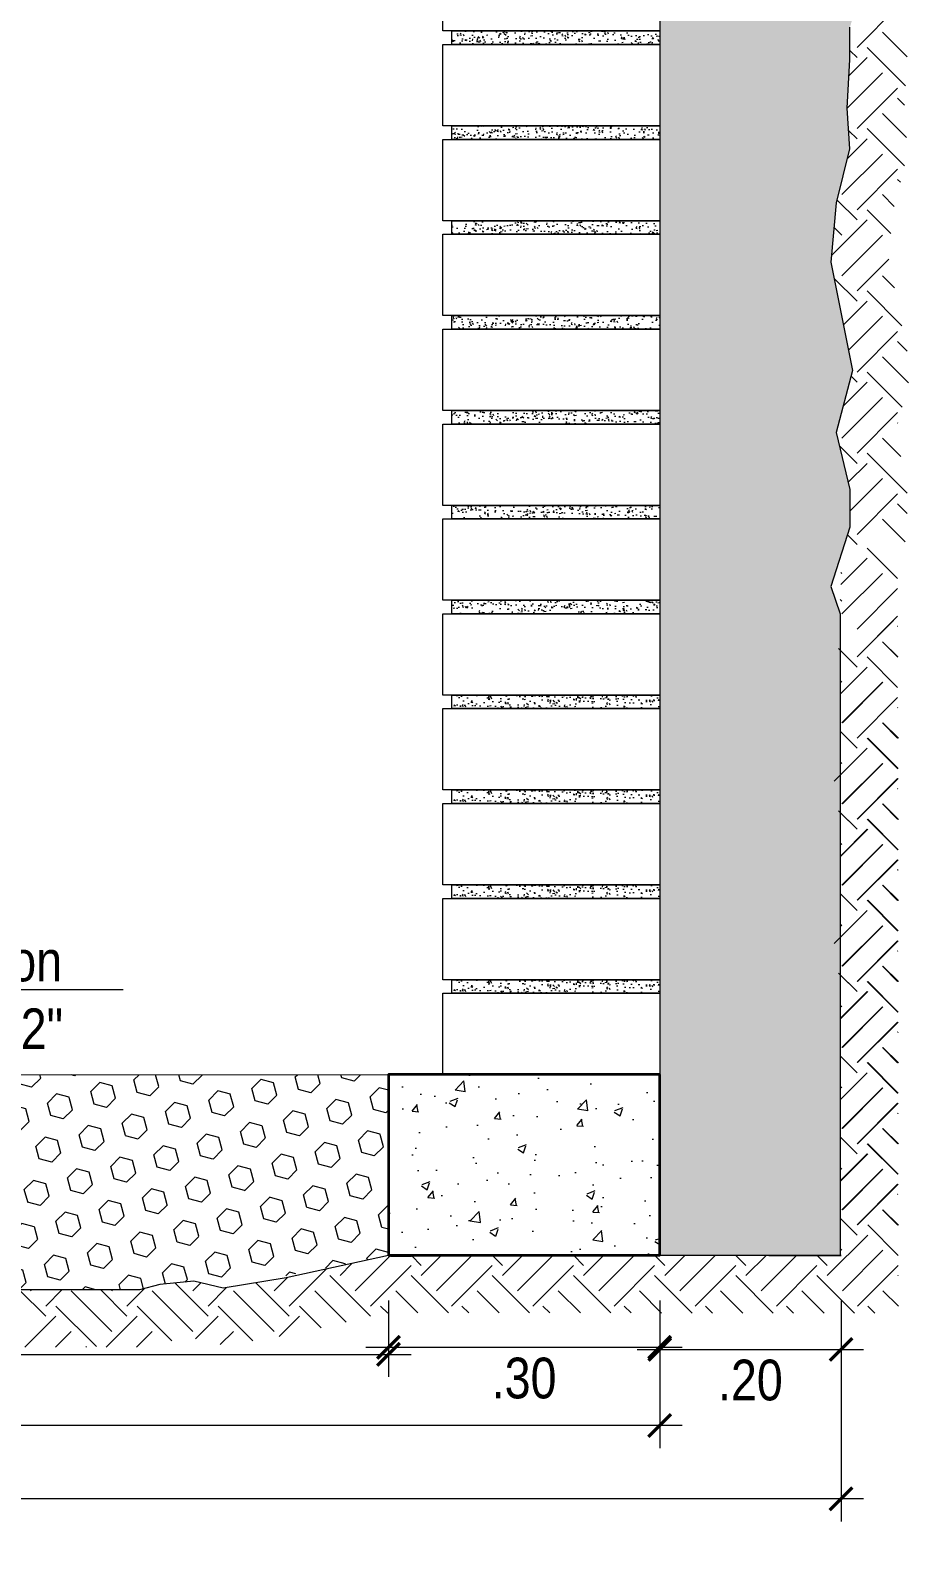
# Model space of a CAD drawing. Header units: metres. Extents: x 0 to 1843, y 1434 to 1492.
# Drawn here: x 1804.119 to 1805.09, y 1478.541 to 1480.23 of the extents above; entities that cross this region are included whole.
import ezdxf
from ezdxf import colors
from ezdxf.entities.mleader import LeaderData, LeaderLine
from ezdxf.math import Vec2, Vec3

# ---------------------------------------------------------------- set-up
doc = ezdxf.new("R2010")
doc.units = ezdxf.units.M
doc.header["$LTSCALE"] = 0.005
for name, color, linetype, lineweight in [('-Achurado', 251, 'Continuous', 5), ('-Acotado', 251, 'Continuous', 5), ('-Corte', 7, 'Continuous', 35), ('-Ladrillo', 34, 'Continuous', 9), ('-Terreno', 26, 'Continuous', 5), ('-Vista', 148, 'Continuous', 9)]:
    doc.layers.add(name, color=color, linetype=linetype, lineweight=lineweight)
doc.styles.add('-Arial Narrow', font='ARIALN.TTF')
doc.dimstyles.new('Esc 1_25', dxfattribs={"dimscale": 0.025, "dimtxt": 1.8, "dimasz": 1, "dimexe": 1, "dimexo": 2, "dimgap": 0.45, "dimtad": 2, "dimtih": 1, "dimtoh": 1, "dimzin": 4, "dimdsep": 46, "dimtxsty": '-Arial Narrow', "dimblk": 'ARCHTICK', "dimcen": 1, "dimdle": 1, "dimclrd": 256, "dimclre": 256, "dimclrt": 7, "dimadec": 0, "dimazin": 0, "dimtfac": 1, "dimtix": 1, "dimtmove": 1, "dimatfit": 2, "dimldrblk": 'ARCHTICK', "dimfxl": 1, "dimtolj": 2, "dimlwd": 5, "dimlwe": 0, "dimarcsym": 0})

# ---------------------------------------------------------------- blocks, each defined once
blk = doc.blocks.new('*U399')
at = {"layer": '-Achurado', "ltscale": 0.009}
h = blk.add_hatch(dxfattribs=at)
h.set_pattern_fill('AR-CONC', color=256, scale=0.0001, angle=-90)
h.set_pattern_definition([(320, (-3034.088478, 151.044606), (-0.001593908554, -0.0182184669), [0.001905, -0.020955]), (265, (-3034.088478, 151.044606), (0.01910568452, 0.00352434214), [0.001524, -0.01676405842]), (10.4514447, (-3034.088611, 151.043088), (0.01751177519, -0.01469412471), [0.00161900088, -0.01780902446]), (316.1842, (-3034.083398, 151.044606), (-0.0042042328, -0.02710790409), [0.0028575, -0.0314325]), (6.6355576, (-3034.083748, 151.042347), (0.02474261246, -0.0237404134), [0.00242850231, -0.02671356082]), (261.1841512, (-3034.083398, 151.044606), (0.02474261246, -0.0237404134), [0.0022859967, -0.0251459732]), (291, (-3034.084668, 151.042066), (-0.01022651982, -0.01516143913), [0.001905, -0.020955]), (236, (-3034.084668, 151.042066), (0.01841879661, -0.00618020283), [0.001524, -0.016764]), (341.451445, (-3034.08552, 151.040803), (0.00819227689, -0.02134164193), [0.00161900088, -0.01780899376]), (307.5, (-3034.088478, 151.044606), (0.008455503887, -0.000308860325), [0, -0.0165608, 0, -0.017018, 0, -0.0168275]), (277.5, (-3034.088478, 151.044606), (0.010018057482, -0.00668196625), [0, -0.0097028, 0, -0.0161798, 0, -0.0064135]), (237.5, (-3034.088478, 151.05027), (-0.0005728744, -0.013559059517), [0, -0.00635, 0, -0.019812, 0, -0.026289]), (227.5, (-3034.088478, 151.05281), (0.002542649103, -0.01481291814), [0, -0.008255, 0, -0.0131572, 0, -0.018669])])
h.paths.add_polyline_path([(0.12, -0.0375), (0.12, -0.0525), (-0.11, -0.0525), (-0.11, -0.0375)])
at = {"layer": '-Ladrillo', "lineweight": 5}
for points in [[(-0.12, -0.0375), (-0.12, 0.0525), (0.12, 0.0525), (0.12, -0.0375)], [(0.12, -0.0375), (0.12, -0.0525), (-0.11, -0.0525), (-0.11, -0.0375)]]:
    blk.add_lwpolyline(points, close=True, dxfattribs=at)
blk = doc.blocks.new('*U400')
at = {"layer": '-Acotado', "color": 0, "linetype": 'ByBlock', "lineweight": -2, "transparency": 16777216}
for p in [(0, 0.63), (0, 0.525), (0, 0.42), (0, 0.315), (0, 0.21), (0, 0.105), (0, 0)]:
    blk.add_blockref('*U399', p, dxfattribs=at)
blk = doc.blocks.new('_ClosedBlank')
at = {"color": 0, "linetype": 'ByBlock', "lineweight": -2}
for p, q in [((-1, 0.167), (0, 0)), ((-1, 0.167), (-1, -0.167)), ((0, 0), (-1, -0.167))]:
    blk.add_line(p, q, dxfattribs=at)
blk = doc.blocks.new('_ArchTick')
at = {"color": 0, "linetype": 'ByBlock', "const_width": 0.15}
blk.add_lwpolyline([(-0.5, -0.5), (0.5, 0.5)], dxfattribs=at)
blk = doc.blocks.new('*D410')
at = {"layer": '-Acotado', "lineweight": 0, "transparency": 16777216}
for p, q in [((1803.1348, 1478.8242), (1803.1348, 1478.6611)), ((1804.8148, 1478.8244), (1804.8148, 1478.6611))]:
    blk.add_line(p, q, dxfattribs=at)
at = {"layer": '-Acotado', "lineweight": 5, "transparency": 16777216}
blk.add_line((1804.8398, 1478.6861), (1803.1098, 1478.6861), dxfattribs=at)
at = {"layer": 'Defpoints', "color": 0, "transparency": 16777216}
for p in [(1803.1348, 1478.8742), (1804.8148, 1478.8744), (1803.1348, 1478.6861)]:
    blk.add_point(p, dxfattribs=at)
at = {"layer": '-Acotado', "lineweight": 5, "transparency": 16777216, "xscale": 0.025, "yscale": 0.025, "zscale": 0.025, "rotation": 180}
blk.add_blockref('_ArchTick', (1803.1348, 1478.6861), dxfattribs=at)
at = {"layer": '-Acotado', "lineweight": 5, "transparency": 16777216, "xscale": 0.025, "yscale": 0.025, "zscale": 0.025}
blk.add_blockref('_ArchTick', (1804.8148, 1478.6861), dxfattribs=at)
at = {"layer": '-Acotado', "color": 7, "transparency": 16777216, "insert": (1803.9748, 1478.6519), "char_height": 0.045, "attachment_point": 5, "style": '-Arial Narrow'}
blk.add_mtext('\\A2;1.68', dxfattribs=at)
blk = doc.blocks.new('*D412')
at = {"layer": '-Acotado', "lineweight": 0, "transparency": 16777216}
for p, q in [((1804.5148, 1478.8244), (1804.5148, 1478.7476)), ((1804.8148, 1478.8244), (1804.8148, 1478.7476))]:
    blk.add_line(p, q, dxfattribs=at)
at = {"layer": '-Acotado', "lineweight": 5, "transparency": 16777216}
blk.add_line((1804.4898, 1478.7726), (1804.8398, 1478.7726), dxfattribs=at)
at = {"layer": 'Defpoints', "color": 0, "transparency": 16777216}
for p in [(1804.5148, 1478.8744), (1804.8148, 1478.8744), (1804.8148, 1478.7726)]:
    blk.add_point(p, dxfattribs=at)
at = {"layer": '-Acotado', "lineweight": 5, "transparency": 16777216, "xscale": 0.025, "yscale": 0.025, "zscale": 0.025, "rotation": 180}
blk.add_blockref('_ArchTick', (1804.5148, 1478.7726), dxfattribs=at)
at = {"layer": '-Acotado', "lineweight": 5, "transparency": 16777216, "xscale": 0.025, "yscale": 0.025, "zscale": 0.025}
blk.add_blockref('_ArchTick', (1804.8148, 1478.7726), dxfattribs=at)
at = {"layer": '-Acotado', "color": 7, "transparency": 16777216, "insert": (1804.6648, 1478.7383), "char_height": 0.045, "attachment_point": 5, "style": '-Arial Narrow'}
blk.add_mtext('\\A2;.30', dxfattribs=at)
blk = doc.blocks.new('*D415')
at = {"layer": '-Acotado', "lineweight": 0, "transparency": 16777216}
for p, q in [((1804.8148, 1478.8244), (1804.8148, 1478.7453)), ((1805.0154, 1478.824), (1805.0154, 1478.7453))]:
    blk.add_line(p, q, dxfattribs=at)
at = {"layer": '-Acotado', "lineweight": 5, "transparency": 16777216}
blk.add_line((1804.7898, 1478.7703), (1805.0404, 1478.7703), dxfattribs=at)
at = {"layer": 'Defpoints', "color": 0, "transparency": 16777216}
for p in [(1804.8148, 1478.8744), (1805.0154, 1478.874), (1805.0154, 1478.7703)]:
    blk.add_point(p, dxfattribs=at)
at = {"layer": '-Acotado', "lineweight": 5, "transparency": 16777216, "xscale": 0.025, "yscale": 0.025, "zscale": 0.025, "rotation": 180}
blk.add_blockref('_ArchTick', (1804.8148, 1478.7703), dxfattribs=at)
at = {"layer": '-Acotado', "lineweight": 5, "transparency": 16777216, "xscale": 0.025, "yscale": 0.025, "zscale": 0.025}
blk.add_blockref('_ArchTick', (1805.0154, 1478.7703), dxfattribs=at)
at = {"layer": '-Acotado', "color": 7, "transparency": 16777216, "insert": (1804.9151, 1478.7361), "char_height": 0.045, "attachment_point": 5, "style": '-Arial Narrow'}
blk.add_mtext('\\A2;.20', dxfattribs=at)
blk = doc.blocks.new('*D416')
at = {"layer": '-Acotado', "lineweight": 0, "transparency": 16777216}
for p, q in [((1803.4348, 1478.824), (1803.4348, 1478.7398)), ((1804.5148, 1478.8244), (1804.5148, 1478.7398))]:
    blk.add_line(p, q, dxfattribs=at)
at = {"layer": '-Acotado', "lineweight": 5, "transparency": 16777216}
blk.add_line((1803.4098, 1478.7648), (1804.5398, 1478.7648), dxfattribs=at)
at = {"layer": 'Defpoints', "color": 0, "transparency": 16777216}
for p in [(1803.4348, 1478.874), (1804.5148, 1478.8744), (1804.5148, 1478.7648)]:
    blk.add_point(p, dxfattribs=at)
at = {"layer": '-Acotado', "lineweight": 5, "transparency": 16777216, "xscale": 0.025, "yscale": 0.025, "zscale": 0.025, "rotation": 180}
blk.add_blockref('_ArchTick', (1803.4348, 1478.7648), dxfattribs=at)
at = {"layer": '-Acotado', "lineweight": 5, "transparency": 16777216, "xscale": 0.025, "yscale": 0.025, "zscale": 0.025}
blk.add_blockref('_ArchTick', (1804.5148, 1478.7648), dxfattribs=at)
at = {"layer": '-Acotado', "color": 7, "transparency": 16777216, "insert": (1803.9748, 1478.7306), "char_height": 0.045, "attachment_point": 5, "style": '-Arial Narrow'}
blk.add_mtext('\\A2;1.08', dxfattribs=at)
blk = doc.blocks.new('*D420')
at = {"layer": '-Acotado', "lineweight": 0, "transparency": 16777216}
for p, q in [((1802.9348, 1478.824), (1802.9348, 1478.5799)), ((1805.0154, 1478.824), (1805.0154, 1478.5799))]:
    blk.add_line(p, q, dxfattribs=at)
at = {"layer": '-Acotado', "lineweight": 5, "transparency": 16777216}
blk.add_line((1805.0404, 1478.6049), (1802.9098, 1478.6049), dxfattribs=at)
at = {"layer": 'Defpoints', "color": 0, "transparency": 16777216}
for p in [(1802.9348, 1478.874), (1805.0154, 1478.874), (1802.9348, 1478.6049)]:
    blk.add_point(p, dxfattribs=at)
at = {"layer": '-Acotado', "lineweight": 5, "transparency": 16777216, "xscale": 0.025, "yscale": 0.025, "zscale": 0.025, "rotation": 180}
blk.add_blockref('_ArchTick', (1802.9348, 1478.6049), dxfattribs=at)
at = {"layer": '-Acotado', "lineweight": 5, "transparency": 16777216, "xscale": 0.025, "yscale": 0.025, "zscale": 0.025}
blk.add_blockref('_ArchTick', (1805.0154, 1478.6049), dxfattribs=at)
at = {"layer": '-Acotado', "color": 7, "transparency": 16777216, "insert": (1803.9751, 1478.5706), "char_height": 0.045, "attachment_point": 5, "style": '-Arial Narrow'}
blk.add_mtext('\\A2;2.08', dxfattribs=at)

msp = doc.modelspace()

# ---------------------------------------------------------------- hatches: boundary and pattern name
at = {"layer": '-Achurado', "ltscale": 0.009}
h = msp.add_hatch(dxfattribs=at)
h.set_pattern_fill('HEX', color=256, scale=0.0025, angle=45)
h.set_pattern_definition([(45, (189.484695, 7.898047), (-0.00972141242, 0.00972141242), [0.0079375, -0.015875]), (165, (189.484695, 7.898047), (-0.00355828391, -0.013279696325), [0.0079375, -0.015875]), (105, (189.490308, 7.903659), (-0.013279696325, -0.00355828391), [0.0079375, -0.015875])])
h.paths.add_polyline_path([(1805.03415, 1480.63771), (1805.02518, 1480.71242), (1805.03105, 1480.83597), (1805.03404, 1480.90471), (1805.01011, 1480.95552), (1805.01909, 1481.00633), (1805.02208, 1481.05713), (1805.00712, 1481.10794), (1805.02208, 1481.19163), (1805.01604, 1481.33452), (1805.02657, 1481.3953), (1805.0148, 1481.47442), (1804.8148, 1481.47442), (1804.8148, 1481.38442), (1804.8148, 1481.36942), (1804.8148, 1481.27942), (1804.8148, 1481.26442), (1804.8148, 1481.17442), (1804.8148, 1481.15942), (1804.8148, 1481.06942), (1804.8148, 1481.05442), (1804.8148, 1480.96442), (1804.8148, 1480.94942), (1804.8148, 1480.85942), (1804.8148, 1480.84442), (1804.8148, 1480.75442), (1804.8148, 1480.73942), (1804.8148, 1480.64942), (1804.8148, 1480.63442), (1804.8148, 1480.54442), (1804.8148, 1480.52942), (1804.8148, 1480.43942), (1804.8148, 1480.42442), (1804.8148, 1480.33442), (1804.8148, 1480.31942), (1804.8148, 1480.22942), (1804.8148, 1480.21442), (1804.8148, 1480.12442), (1804.8148, 1480.10942), (1804.8148, 1480.01942), (1804.8148, 1480.00442), (1804.8148, 1479.91442), (1804.8148, 1479.89942), (1804.8148, 1479.80942), (1804.8148, 1479.79442), (1804.8148, 1479.70442), (1804.8148, 1479.68942), (1804.8148, 1479.59942), (1804.8148, 1478.87442), (1805.01544, 1478.87404), (1805.0148, 1479.58442), (1805.00437, 1479.6145), (1805.02531, 1479.68025), (1805.02531, 1479.72209), (1805.01036, 1479.78486), (1805.0283, 1479.8536), (1805.0043, 1479.97357), (1805.01028, 1480.03932), (1805.02523, 1480.0991), (1805.02224, 1480.14393), (1805.02523, 1480.19773), (1805.02523, 1480.23359), (1805.04617, 1480.30233), (1805.04013, 1480.41057), (1805.0162, 1480.47632), (1805.01321, 1480.53609)])
h = msp.add_hatch(dxfattribs=at)
h.set_pattern_fill('AR-CONC', color=256, scale=0.0001, angle=-90)
h.set_pattern_definition([(320, (-1229.393676, 1630.576523), (-0.001593908554, -0.0182184669), [0.001905, -0.020955]), (265, (-1229.393676, 1630.576523), (0.01910568452, 0.00352434214), [0.001524, -0.01676405842]), (10.4514447, (-1229.393809, 1630.575005), (0.01751177519, -0.01469412471), [0.00161900088, -0.01780902446]), (316.1842, (-1229.388596, 1630.576523), (-0.0042042328, -0.02710790409), [0.0028575, -0.0314325]), (6.6355576, (-1229.388946, 1630.574264), (0.02474261246, -0.0237404134), [0.00242850231, -0.02671356082]), (261.1841512, (-1229.388596, 1630.576523), (0.02474261246, -0.0237404134), [0.0022859967, -0.0251459732]), (291, (-1229.389866, 1630.573983), (-0.01022651982, -0.01516143913), [0.001905, -0.020955]), (236, (-1229.389866, 1630.573983), (0.01841879661, -0.00618020283), [0.001524, -0.016764]), (341.451445, (-1229.390718, 1630.57272), (0.00819227689, -0.02134164193), [0.00161900088, -0.01780899376]), (307.5, (-1229.393676, 1630.576523), (0.008455503887, -0.000308860325), [0, -0.0165608, 0, -0.017018, 0, -0.0168275]), (277.5, (-1229.393676, 1630.576523), (0.010018057482, -0.00668196625), [0, -0.0097028, 0, -0.0161798, 0, -0.0064135]), (237.5, (-1229.393676, 1630.582187), (-0.0005728744, -0.013559059517), [0, -0.00635, 0, -0.019812, 0, -0.026289]), (227.5, (-1229.393676, 1630.584727), (0.002542649103, -0.01481291814), [0, -0.008255, 0, -0.0131572, 0, -0.018669])])
h.paths.add_polyline_path([(1804.8148, 1479.49442), (1804.8148, 1479.47942), (1804.5848, 1479.47942), (1804.5848, 1479.49442)])
h = msp.add_hatch(dxfattribs=at)
h.set_pattern_fill('AR-CONC', color=256, scale=0.0001, angle=-90)
h.set_pattern_definition([(320, (-1229.393676, 1630.471523), (-0.001593908554, -0.0182184669), [0.001905, -0.020955]), (265, (-1229.393676, 1630.471523), (0.01910568452, 0.00352434214), [0.001524, -0.01676405842]), (10.4514447, (-1229.393809, 1630.470005), (0.01751177519, -0.01469412471), [0.00161900088, -0.01780902446]), (316.1842, (-1229.388596, 1630.471523), (-0.0042042328, -0.02710790409), [0.0028575, -0.0314325]), (6.6355576, (-1229.388946, 1630.469264), (0.02474261246, -0.0237404134), [0.00242850231, -0.02671356082]), (261.1841512, (-1229.388596, 1630.471523), (0.02474261246, -0.0237404134), [0.0022859967, -0.0251459732]), (291, (-1229.389866, 1630.468983), (-0.01022651982, -0.01516143913), [0.001905, -0.020955]), (236, (-1229.389866, 1630.468983), (0.01841879661, -0.00618020283), [0.001524, -0.016764]), (341.451445, (-1229.390718, 1630.46772), (0.00819227689, -0.02134164193), [0.00161900088, -0.01780899376]), (307.5, (-1229.393676, 1630.471523), (0.008455503887, -0.000308860325), [0, -0.0165608, 0, -0.017018, 0, -0.0168275]), (277.5, (-1229.393676, 1630.471523), (0.010018057482, -0.00668196625), [0, -0.0097028, 0, -0.0161798, 0, -0.0064135]), (237.5, (-1229.393676, 1630.477187), (-0.0005728744, -0.013559059517), [0, -0.00635, 0, -0.019812, 0, -0.026289]), (227.5, (-1229.393676, 1630.479727), (0.002542649103, -0.01481291814), [0, -0.008255, 0, -0.0131572, 0, -0.018669])])
h.paths.add_polyline_path([(1804.8148, 1479.38942), (1804.8148, 1479.37442), (1804.5848, 1479.37442), (1804.5848, 1479.38942)])
h = msp.add_hatch(dxfattribs=at)
h.set_pattern_fill('AR-CONC', color=256, scale=0.0001, angle=-90)
h.set_pattern_definition([(320, (-1229.393676, 1630.366523), (-0.001593908554, -0.0182184669), [0.001905, -0.020955]), (265, (-1229.393676, 1630.366523), (0.01910568452, 0.00352434214), [0.001524, -0.01676405842]), (10.4514447, (-1229.393809, 1630.365005), (0.01751177519, -0.01469412471), [0.00161900088, -0.01780902446]), (316.1842, (-1229.388596, 1630.366523), (-0.0042042328, -0.02710790409), [0.0028575, -0.0314325]), (6.6355576, (-1229.388946, 1630.364264), (0.02474261246, -0.0237404134), [0.00242850231, -0.02671356082]), (261.1841512, (-1229.388596, 1630.366523), (0.02474261246, -0.0237404134), [0.0022859967, -0.0251459732]), (291, (-1229.389866, 1630.363983), (-0.01022651982, -0.01516143913), [0.001905, -0.020955]), (236, (-1229.389866, 1630.363983), (0.01841879661, -0.00618020283), [0.001524, -0.016764]), (341.451445, (-1229.390718, 1630.36272), (0.00819227689, -0.02134164193), [0.00161900088, -0.01780899376]), (307.5, (-1229.393676, 1630.366523), (0.008455503887, -0.000308860325), [0, -0.0165608, 0, -0.017018, 0, -0.0168275]), (277.5, (-1229.393676, 1630.366523), (0.010018057482, -0.00668196625), [0, -0.0097028, 0, -0.0161798, 0, -0.0064135]), (237.5, (-1229.393676, 1630.372187), (-0.0005728744, -0.013559059517), [0, -0.00635, 0, -0.019812, 0, -0.026289]), (227.5, (-1229.393676, 1630.374727), (0.002542649103, -0.01481291814), [0, -0.008255, 0, -0.0131572, 0, -0.018669])])
h.paths.add_polyline_path([(1804.8148, 1479.28442), (1804.8148, 1479.26942), (1804.5848, 1479.26942), (1804.5848, 1479.28442)])
h = msp.add_hatch(dxfattribs=at)
h.set_pattern_fill('AR-CONC', color=256, scale=0.0001, angle=-90)
h.set_pattern_definition([(320, (-1229.393676, 1630.261523), (-0.001593908554, -0.0182184669), [0.001905, -0.020955]), (265, (-1229.393676, 1630.261523), (0.01910568452, 0.00352434214), [0.001524, -0.01676405842]), (10.4514447, (-1229.393809, 1630.260005), (0.01751177519, -0.01469412471), [0.00161900088, -0.01780902446]), (316.1842, (-1229.388596, 1630.261523), (-0.0042042328, -0.02710790409), [0.0028575, -0.0314325]), (6.6355576, (-1229.388946, 1630.259264), (0.02474261246, -0.0237404134), [0.00242850231, -0.02671356082]), (261.1841512, (-1229.388596, 1630.261523), (0.02474261246, -0.0237404134), [0.0022859967, -0.0251459732]), (291, (-1229.389866, 1630.258983), (-0.01022651982, -0.01516143913), [0.001905, -0.020955]), (236, (-1229.389866, 1630.258983), (0.01841879661, -0.00618020283), [0.001524, -0.016764]), (341.451445, (-1229.390718, 1630.25772), (0.00819227689, -0.02134164193), [0.00161900088, -0.01780899376]), (307.5, (-1229.393676, 1630.261523), (0.008455503887, -0.000308860325), [0, -0.0165608, 0, -0.017018, 0, -0.0168275]), (277.5, (-1229.393676, 1630.261523), (0.010018057482, -0.00668196625), [0, -0.0097028, 0, -0.0161798, 0, -0.0064135]), (237.5, (-1229.393676, 1630.267187), (-0.0005728744, -0.013559059517), [0, -0.00635, 0, -0.019812, 0, -0.026289]), (227.5, (-1229.393676, 1630.269727), (0.002542649103, -0.01481291814), [0, -0.008255, 0, -0.0131572, 0, -0.018669])])
h.paths.add_polyline_path([(1804.8148, 1479.17942), (1804.8148, 1479.16442), (1804.5848, 1479.16442), (1804.5848, 1479.17942)])
h = msp.add_hatch(dxfattribs=at)
h.set_pattern_fill('HEX', color=256, scale=0.0045, angle=45)
h.set_pattern_definition([(45, (189.204695, 7.493047), (-0.01749854235, 0.01749854235), [0.0142875, -0.028575]), (165, (189.204695, 7.493047), (-0.00640491103, -0.02390345339), [0.0142875, -0.028575]), (105, (189.214798, 7.50315), (-0.02390345339, -0.00640491103), [0.0142875, -0.028575])])
h.paths.add_polyline_path([(1803.83394, 1478.83623), (1803.86956, 1478.83633), (1803.90259, 1478.83633), (1803.95923, 1478.83633), (1804.23923, 1478.83633), (1804.26188, 1478.84199), (1804.29963, 1478.84576), (1804.33578, 1478.83879), (1804.5148, 1478.87404), (1804.5148, 1479.07424), (1803.4348, 1479.07424), (1803.4348, 1478.87404), (1803.54803, 1478.84933), (1803.61788, 1478.83821), (1803.64997, 1478.84576), (1803.68773, 1478.84199), (1803.71038, 1478.83633), (1803.73114, 1478.83633), (1803.76701, 1478.83613), (1803.83223, 1478.83603)])
at = {"layer": '-Achurado'}
h = msp.add_hatch(dxfattribs=at)
h.set_pattern_fill('AR-CONC', color=256, scale=0.0005)
h.set_pattern_definition([(50, (242.11198, -13.24935), (0.0910923345, -0.0079695428), [0.009525, -0.104775]), (355, (242.11198, -13.24935), (-0.0176217107, 0.0955284226), [0.00762, -0.083820292]), (100.4514447, (242.11957, -13.25001), (0.0734706235, 0.087558876), [0.0080950044, -0.0890451223]), (46.1842, (242.11198, -13.22395), (0.1355395204, -0.021021164), [0.0142875, -0.1571625]), (96.6355576, (242.12328, -13.2257), (0.118702067, 0.123713062), [0.012142512, -0.133567804]), (351.184151, (242.11198, -13.22395), (0.118702067, 0.123713062), [0.0114299835, -0.125729866]), (21, (242.12468, -13.2303), (0.0758071956, -0.051132599), [0.009525, -0.104775]), (326, (242.12468, -13.2303), (0.030901014, 0.092093983), [0.00762, -0.08382]), (71.451445, (242.131, -13.23456), (0.1067082096, 0.0409613844), [0.0080950044, -0.0890449688]), (37.5, (242.111982, -13.249347), (0.00154430163, 0.04227751944), [0, -0.082804, 0, -0.08509, 0, -0.0841375]), (7.5, (242.11198, -13.249347), (0.0334098313, 0.0500902874), [0, -0.048514, 0, -0.080899, 0, -0.0320675]), (327.5, (242.08366, -13.249347), (0.0677952976, -0.002864372), [0, -0.03175, 0, -0.09906, 0, -0.131445]), (317.5, (242.07096, -13.24935), (0.0740645907, 0.0127132455), [0, -0.041275, 0, -0.065786, 0, -0.093345])])
h.paths.add_polyline_path([(1804.5148, 1479.07424), (1804.8148, 1479.07424), (1804.8148, 1478.87424), (1804.5148, 1478.87424)])

# ---------------------------------------------------------------- linework, layer by layer
at = {"layer": '-Corte'}
msp.add_lwpolyline([(1804.8148, 1479.07442), (1804.5148, 1479.07442), (1804.5148, 1478.87442), (1804.8148, 1478.87442)], close=True, dxfattribs=at)
msp.add_lwpolyline([(1804.51696, 1478.87404), (1804.54013, 1478.87404)], dxfattribs=at)
at = {"layer": '-Ladrillo', "lineweight": 5}
for points in [[(1804.5748, 1479.49442), (1804.5748, 1479.58442), (1804.8148, 1479.58442), (1804.8148, 1479.49442)], [(1804.8148, 1479.49442), (1804.8148, 1479.47942), (1804.5848, 1479.47942), (1804.5848, 1479.49442)], [(1804.5748, 1479.38942), (1804.5748, 1479.47942), (1804.8148, 1479.47942), (1804.8148, 1479.38942)], [(1804.8148, 1479.38942), (1804.8148, 1479.37442), (1804.5848, 1479.37442), (1804.5848, 1479.38942)], [(1804.5748, 1479.28442), (1804.5748, 1479.37442), (1804.8148, 1479.37442), (1804.8148, 1479.28442)], [(1804.5748, 1479.17942), (1804.5748, 1479.26942), (1804.8148, 1479.26942), (1804.8148, 1479.17942)], [(1804.8148, 1479.28442), (1804.8148, 1479.26942), (1804.5848, 1479.26942), (1804.5848, 1479.28442)], [(1804.8148, 1479.17942), (1804.8148, 1479.16442), (1804.5848, 1479.16442), (1804.5848, 1479.17942)], [(1804.5748, 1479.07442), (1804.5748, 1479.16442), (1804.8148, 1479.16442), (1804.8148, 1479.07442)]]:
    msp.add_lwpolyline(points, close=True, dxfattribs=at)
at = {"layer": '-Terreno', "linetype": 'Continuous'}
for p, q in [((1805.03305, 1480.21111), (1805.07795, 1480.25601)), ((1805.0884, 1480.20065), (1805.06111, 1480.22794)), ((1805.02453, 1480.18014), (1805.04427, 1480.19988)), ((1805.03305, 1480.19988), (1805.02551, 1480.20742)), ((1805.08687, 1480.16851), (1805.04427, 1480.21111)), ((1805.02255, 1480.14448), (1805.06111, 1480.18304)), ((1805.03305, 1480.1213), (1805.07795, 1480.1662)), ((1805.08569, 1480.14724), (1805.07795, 1480.15498)), ((1805.08772, 1480.11153), (1805.06111, 1480.13814)), ((1805.03305, 1480.11008), (1805.02419, 1480.11893)), ((1805.08555, 1480.08002), (1805.04427, 1480.1213)), ((1805.02289, 1480.0887), (1805.04427, 1480.11008)), ((1805.01621, 1480.04834), (1805.06111, 1480.09324)), ((1805.03305, 1480.0315), (1805.07795, 1480.0764)), ((1805.08106, 1480.06207), (1805.07795, 1480.06518)), ((1805.07432, 1480.03513), (1805.06111, 1480.04834)), ((1805.03305, 1480.02027), (1805.01123, 1480.04209)), ((1805.07059, 1480.00518), (1805.04427, 1480.0315)), ((1805.00527, 1479.98127), (1805.04427, 1480.02027)), ((1805.01621, 1480.00344), (1805.00803, 1480.01162)), ((1805.01621, 1479.95854), (1805.06111, 1480.00344)), ((1805.03305, 1479.9417), (1805.06809, 1479.97674)), ((1805.03305, 1479.93047), (1805.00825, 1479.95527)), ((1805.07439, 1479.94525), (1805.06111, 1479.95854)), ((1805.01839, 1479.90459), (1805.04427, 1479.93047)), ((1805.08282, 1479.90315), (1805.04427, 1479.9417)), ((1805.02401, 1479.87653), (1805.06111, 1479.91363)), ((1805.03305, 1479.8519), (1805.07795, 1479.8968)), ((1805.08843, 1479.87509), (1805.07795, 1479.88557)), ((1805.08998, 1479.83986), (1805.06111, 1479.86873)), ((1805.03305, 1479.84067), (1805.02682, 1479.8469)), ((1805.08301, 1479.81316), (1805.04427, 1479.8519)), ((1805.01844, 1479.81484), (1805.04427, 1479.84067)), ((1805.01621, 1479.77893), (1805.06111, 1479.82383)), ((1805.03305, 1479.76209), (1805.07795, 1479.80699)), ((1805.07836, 1479.79536), (1805.07795, 1479.79577)), ((1805.0816, 1479.75844), (1805.06111, 1479.77893)), ((1805.03305, 1479.75087), (1805.01428, 1479.76964)), ((1805.08848, 1479.71788), (1805.04427, 1479.76209)), ((1805.02366, 1479.73026), (1805.04427, 1479.75087)), ((1805.02559, 1479.69851), (1805.06111, 1479.73403)), ((1805.03305, 1479.67229), (1805.07795, 1479.71719)), ((1805.08848, 1479.69543), (1805.07795, 1479.70597)), ((1805.08636, 1479.66388), (1805.06111, 1479.68913)), ((1805.03305, 1479.66106), (1805.02274, 1479.67137)), ((1805.07799, 1479.62341), (1805.04427, 1479.65713)), ((1805.01508, 1479.61671), (1805.04427, 1479.64591)), ((1805.01621, 1479.62907), (1805.01508, 1479.6302)), ((1805.01621, 1479.58417), (1805.06111, 1479.62907)), ((1805.03305, 1479.56733), (1805.07795, 1479.61223)), ((1805.01621, 1479.59844), (1805.01461, 1479.60004)), ((1805.01621, 1479.59844), (1805.01508, 1479.59957)), ((1805.01621, 1479.59844), (1805.01508, 1479.59957)), ((1805.03305, 1479.5367), (1805.07795, 1479.5816)), ((1805.03305, 1479.5367), (1805.07795, 1479.5816)), ((1805.03305, 1479.5367), (1805.07324, 1479.57689)), ((1805.07805, 1479.57028), (1805.07795, 1479.57037)), ((1805.07809, 1479.57024), (1805.07795, 1479.57037)), ((1805.03305, 1479.52547), (1805.01256, 1479.54596)), ((1805.03305, 1479.52547), (1805.01508, 1479.54344)), ((1805.03305, 1479.52547), (1805.01508, 1479.54344)), ((1805.07798, 1479.53667), (1805.06111, 1479.55354)), ((1805.07806, 1479.53659), (1805.06111, 1479.55354)), ((1805.0781, 1479.53654), (1805.06111, 1479.55354)), ((1805.01508, 1479.49628), (1805.04427, 1479.52547)), ((1805.01508, 1479.49628), (1805.04427, 1479.52547)), ((1805.07799, 1479.50298), (1805.04427, 1479.5367)), ((1805.01621, 1479.50863), (1805.01508, 1479.50977)), ((1805.01621, 1479.50863), (1805.01508, 1479.50977)), ((1805.01621, 1479.50863), (1805.01508, 1479.50977)), ((1805.01621, 1479.50863), (1805.01508, 1479.50977)), ((1805.01621, 1479.46373), (1805.06111, 1479.50863)), ((1805.01621, 1479.46373), (1805.06111, 1479.50863)), ((1805.01685, 1479.46373), (1805.06175, 1479.50863)), ((1805.01685, 1479.46373), (1805.06175, 1479.50863)), ((1805.03305, 1479.4469), (1805.07795, 1479.4918)), ((1805.078, 1479.48052), (1805.07795, 1479.48057)), ((1805.07805, 1479.48047), (1805.07795, 1479.48057)), ((1805.03305, 1479.43567), (1805.01508, 1479.45364)), ((1805.03305, 1479.43567), (1805.01508, 1479.45364)), ((1805.03305, 1479.43567), (1805.01508, 1479.45364)), ((1805.03305, 1479.43567), (1805.01508, 1479.45364)), ((1805.03305, 1479.43567), (1805.01508, 1479.45364)), ((1805.07802, 1479.44682), (1805.06111, 1479.46373)), ((1805.07806, 1479.44678), (1805.06111, 1479.46373)), ((1805.07802, 1479.44682), (1805.06111, 1479.46373)), ((1805.07806, 1479.44678), (1805.06111, 1479.46373)), ((1805.0781, 1479.44674), (1805.06111, 1479.46373)), ((1805.07878, 1479.4467), (1805.06175, 1479.46373)), ((1805.07878, 1479.4467), (1805.06175, 1479.46373)), ((1805.07823, 1479.41294), (1805.04427, 1479.4469)), ((1805.07803, 1479.41313), (1805.04427, 1479.4469)), ((1805.07808, 1479.41309), (1805.04427, 1479.4469)), ((1805.07803, 1479.41313), (1805.04427, 1479.4469)), ((1805.07808, 1479.41309), (1805.04427, 1479.4469)), ((1805.07875, 1479.41305), (1805.04491, 1479.4469)), ((1805.07875, 1479.41305), (1805.04491, 1479.4469)), ((1805.05272, 1479.43909), (1805.04491, 1479.4469)), ((1805.05272, 1479.43909), (1805.04491, 1479.4469)), ((1805.00786, 1479.39926), (1805.04427, 1479.43567)), ((1805.01621, 1479.41883), (1805.01461, 1479.42043)), ((1805.01508, 1479.40648), (1805.04427, 1479.43567)), ((1805.01508, 1479.40648), (1805.04427, 1479.43567)), ((1805.01508, 1479.40648), (1805.04427, 1479.43567)), ((1805.01508, 1479.40648), (1805.04427, 1479.43567)), ((1805.01621, 1479.41883), (1805.01508, 1479.41996)), ((1805.01621, 1479.41883), (1805.01508, 1479.41996)), ((1805.01621, 1479.41883), (1805.01508, 1479.41996)), ((1805.01621, 1479.41883), (1805.01508, 1479.41996)), ((1805.01621, 1479.41883), (1805.01508, 1479.41996)), ((1805.01621, 1479.41883), (1805.01508, 1479.41996)), ((1805.01621, 1479.37393), (1805.06111, 1479.41883)), ((1805.01621, 1479.37393), (1805.06111, 1479.41883)), ((1805.01621, 1479.37393), (1805.06111, 1479.41883)), ((1805.01621, 1479.37393), (1805.06111, 1479.41883)), ((1805.01621, 1479.37393), (1805.06111, 1479.41883)), ((1805.01685, 1479.37393), (1805.06175, 1479.41883)), ((1805.01685, 1479.37393), (1805.06175, 1479.41883)), ((1805.03305, 1479.35709), (1805.07795, 1479.40199)), ((1805.03305, 1479.35709), (1805.07795, 1479.40199)), ((1805.03305, 1479.35709), (1805.07795, 1479.40199)), ((1805.03305, 1479.35709), (1805.07795, 1479.40199)), ((1805.03305, 1479.35709), (1805.07324, 1479.39728)), ((1805.03368, 1479.35709), (1805.07859, 1479.40199)), ((1805.03368, 1479.35709), (1805.07859, 1479.40199)), ((1805.07805, 1479.39067), (1805.07795, 1479.39077)), ((1805.07809, 1479.39063), (1805.07795, 1479.39077)), ((1805.07805, 1479.39067), (1805.07795, 1479.39077)), ((1805.07809, 1479.39063), (1805.07795, 1479.39077)), ((1805.07877, 1479.39059), (1805.07859, 1479.39077)), ((1805.07877, 1479.39059), (1805.07859, 1479.39077)), ((1805.07798, 1479.35706), (1805.06111, 1479.37393)), ((1805.07806, 1479.35698), (1805.06111, 1479.37393)), ((1805.0781, 1479.35694), (1805.06111, 1479.37393)), ((1805.07806, 1479.35698), (1805.06111, 1479.37393)), ((1805.0781, 1479.35694), (1805.06111, 1479.37393)), ((1805.07878, 1479.3569), (1805.06175, 1479.37393)), ((1805.07878, 1479.3569), (1805.06175, 1479.37393)), ((1805.03305, 1479.34587), (1805.01256, 1479.36635)), ((1805.03305, 1479.34587), (1805.01508, 1479.36384)), ((1805.03305, 1479.34587), (1805.01508, 1479.36384)), ((1805.03305, 1479.34587), (1805.01508, 1479.36384)), ((1805.03305, 1479.34587), (1805.01508, 1479.36384)), ((1805.07799, 1479.32337), (1805.04427, 1479.35709)), ((1805.07808, 1479.32329), (1805.04427, 1479.35709)), ((1805.07875, 1479.32325), (1805.04491, 1479.35709)), ((1805.07875, 1479.32325), (1805.04491, 1479.35709)), ((1805.05272, 1479.34928), (1805.04491, 1479.35709)), ((1805.05272, 1479.34928), (1805.04491, 1479.35709)), ((1805.01447, 1479.31543), (1805.04491, 1479.34587)), ((1805.01508, 1479.31667), (1805.04427, 1479.34587)), ((1805.01508, 1479.31667), (1805.04427, 1479.34587)), ((1805.01508, 1479.31667), (1805.04427, 1479.34587)), ((1805.01621, 1479.32903), (1805.01508, 1479.33016)), ((1805.01621, 1479.32903), (1805.01508, 1479.33016)), ((1805.01621, 1479.32903), (1805.01508, 1479.33016)), ((1805.01621, 1479.32903), (1805.01508, 1479.33016)), ((1805.01621, 1479.32903), (1805.01508, 1479.33016)), ((1805.01621, 1479.32903), (1805.01508, 1479.33016)), ((1805.01621, 1479.32903), (1805.01508, 1479.33016)), ((1805.01621, 1479.28413), (1805.06111, 1479.32903)), ((1805.01621, 1479.28413), (1805.06111, 1479.32903)), ((1805.01621, 1479.28413), (1805.06111, 1479.32903)), ((1805.01685, 1479.28413), (1805.06175, 1479.32903)), ((1805.01685, 1479.28413), (1805.06175, 1479.32903)), ((1805.01685, 1479.28413), (1805.06175, 1479.32903)), ((1805.01685, 1479.28413), (1805.06175, 1479.32903)), ((1805.03305, 1479.26729), (1805.07795, 1479.31219)), ((1805.03305, 1479.26729), (1805.07795, 1479.31219)), ((1805.03368, 1479.26729), (1805.07859, 1479.31219)), ((1805.03368, 1479.26729), (1805.07859, 1479.31219)), ((1805.078, 1479.30091), (1805.07795, 1479.30097)), ((1805.07805, 1479.30087), (1805.07795, 1479.30097)), ((1805.078, 1479.30091), (1805.07795, 1479.30097)), ((1805.07805, 1479.30087), (1805.07795, 1479.30097)), ((1805.07809, 1479.30083), (1805.07795, 1479.30097)), ((1805.07877, 1479.30079), (1805.07859, 1479.30097)), ((1805.07877, 1479.30079), (1805.07859, 1479.30097)), ((1805.03305, 1479.25606), (1805.01508, 1479.27403)), ((1805.03305, 1479.25606), (1805.01508, 1479.27403)), ((1805.03305, 1479.25606), (1805.01508, 1479.27403)), ((1805.03305, 1479.25606), (1805.01508, 1479.27403)), ((1805.03305, 1479.25606), (1805.01508, 1479.27403)), ((1805.07802, 1479.26722), (1805.06111, 1479.28413)), ((1805.07806, 1479.26718), (1805.06111, 1479.28413)), ((1805.07802, 1479.26722), (1805.06111, 1479.28413)), ((1805.07806, 1479.26718), (1805.06111, 1479.28413)), ((1805.0781, 1479.26714), (1805.06111, 1479.28413)), ((1805.07878, 1479.26709), (1805.06175, 1479.28413)), ((1805.07878, 1479.26709), (1805.06175, 1479.28413)), ((1805.00786, 1479.21965), (1805.04427, 1479.25606)), ((1805.01508, 1479.22687), (1805.04427, 1479.25606)), ((1805.01508, 1479.22687), (1805.04427, 1479.25606)), ((1805.01508, 1479.22687), (1805.04427, 1479.25606)), ((1805.01508, 1479.22687), (1805.04427, 1479.25606)), ((1805.07823, 1479.23334), (1805.04427, 1479.26729)), ((1805.07803, 1479.23353), (1805.04427, 1479.26729)), ((1805.07808, 1479.23349), (1805.04427, 1479.26729)), ((1805.07803, 1479.23353), (1805.04427, 1479.26729)), ((1805.07808, 1479.23349), (1805.04427, 1479.26729)), ((1805.07875, 1479.23344), (1805.04491, 1479.26729)), ((1805.07875, 1479.23344), (1805.04491, 1479.26729)), ((1805.05272, 1479.25948), (1805.04491, 1479.26729)), ((1805.05272, 1479.25948), (1805.04491, 1479.26729)), ((1805.01621, 1479.23923), (1805.01461, 1479.24083)), ((1805.01621, 1479.23923), (1805.01508, 1479.24036)), ((1805.01621, 1479.23923), (1805.01508, 1479.24036)), ((1805.01621, 1479.23923), (1805.01508, 1479.24036)), ((1805.01621, 1479.23923), (1805.01508, 1479.24036)), ((1805.01621, 1479.23923), (1805.01508, 1479.24036)), ((1805.01621, 1479.23923), (1805.01508, 1479.24036)), ((1805.01621, 1479.19433), (1805.06111, 1479.23923)), ((1805.01621, 1479.19433), (1805.06111, 1479.23923)), ((1805.01621, 1479.19433), (1805.06111, 1479.23923)), ((1805.01621, 1479.19433), (1805.06111, 1479.23923)), ((1805.01621, 1479.19433), (1805.06111, 1479.23923)), ((1805.01685, 1479.19433), (1805.06175, 1479.23923)), ((1805.01685, 1479.19433), (1805.06175, 1479.23923)), ((1805.03305, 1479.17749), (1805.07795, 1479.22239)), ((1805.03305, 1479.17749), (1805.07795, 1479.22239)), ((1805.03305, 1479.17749), (1805.07795, 1479.22239)), ((1805.03305, 1479.17749), (1805.07795, 1479.22239)), ((1805.03305, 1479.17749), (1805.07324, 1479.21768)), ((1805.03368, 1479.17749), (1805.07859, 1479.22239)), ((1805.03368, 1479.17749), (1805.07859, 1479.22239)), ((1805.07805, 1479.21107), (1805.07795, 1479.21116)), ((1805.07809, 1479.21103), (1805.07795, 1479.21116)), ((1805.07805, 1479.21107), (1805.07795, 1479.21116)), ((1805.07809, 1479.21103), (1805.07795, 1479.21116)), ((1805.07877, 1479.21098), (1805.07859, 1479.21116)), ((1805.07877, 1479.21098), (1805.07859, 1479.21116)), ((1805.03305, 1479.16626), (1805.01256, 1479.18675)), ((1805.03305, 1479.16626), (1805.01508, 1479.18423)), ((1805.03305, 1479.16626), (1805.01508, 1479.18423)), ((1805.03305, 1479.16626), (1805.01508, 1479.18423)), ((1805.03305, 1479.16626), (1805.01508, 1479.18423)), ((1805.07798, 1479.17746), (1805.06111, 1479.19433)), ((1805.07806, 1479.17738), (1805.06111, 1479.19433)), ((1805.0781, 1479.17733), (1805.06111, 1479.19433)), ((1805.07806, 1479.17738), (1805.06111, 1479.19433)), ((1805.0781, 1479.17733), (1805.06111, 1479.19433)), ((1805.07878, 1479.17729), (1805.06175, 1479.19433)), ((1805.07878, 1479.17729), (1805.06175, 1479.19433)), ((1805.07799, 1479.14377), (1805.04427, 1479.17749)), ((1805.07808, 1479.14368), (1805.04427, 1479.17749)), ((1805.07875, 1479.14364), (1805.04491, 1479.17749)), ((1805.07875, 1479.14364), (1805.04491, 1479.17749)), ((1805.05272, 1479.16968), (1805.04491, 1479.17749)), ((1805.05272, 1479.16968), (1805.04491, 1479.17749)), ((1805.01447, 1479.13582), (1805.04491, 1479.16626)), ((1805.01508, 1479.13707), (1805.04427, 1479.16626)), ((1805.01508, 1479.13707), (1805.04427, 1479.16626)), ((1805.01508, 1479.13707), (1805.04427, 1479.16626)), ((1805.01621, 1479.14942), (1805.01508, 1479.15055)), ((1805.01621, 1479.14942), (1805.01508, 1479.15055)), ((1805.01621, 1479.14942), (1805.01508, 1479.15055)), ((1805.01621, 1479.14942), (1805.01508, 1479.15055)), ((1805.01621, 1479.14942), (1805.01508, 1479.15055)), ((1805.01621, 1479.14942), (1805.01508, 1479.15055)), ((1805.01621, 1479.14942), (1805.01508, 1479.15055)), ((1805.01621, 1479.10452), (1805.06111, 1479.14942)), ((1805.01621, 1479.10452), (1805.06111, 1479.14942)), ((1805.01621, 1479.10452), (1805.06111, 1479.14942)), ((1805.01685, 1479.10452), (1805.06175, 1479.14942)), ((1805.01685, 1479.10452), (1805.06175, 1479.14942)), ((1805.01685, 1479.10452), (1805.06175, 1479.14942)), ((1805.01685, 1479.10452), (1805.06175, 1479.14942)), ((1805.03305, 1479.08768), (1805.07795, 1479.13259)), ((1805.03305, 1479.08768), (1805.07795, 1479.13259)), ((1805.03368, 1479.08768), (1805.07859, 1479.13259)), ((1805.03368, 1479.08768), (1805.07859, 1479.13259)), ((1805.078, 1479.12131), (1805.07795, 1479.12136)), ((1805.07805, 1479.12126), (1805.07795, 1479.12136)), ((1805.07809, 1479.12122), (1805.07795, 1479.12136)), ((1805.07877, 1479.12118), (1805.07859, 1479.12136)), ((1805.07877, 1479.12118), (1805.07859, 1479.12136)), ((1805.07802, 1479.08761), (1805.06111, 1479.10452)), ((1805.07806, 1479.08757), (1805.06111, 1479.10452)), ((1805.0781, 1479.08753), (1805.06111, 1479.10452)), ((1805.07878, 1479.08749), (1805.06175, 1479.10452)), ((1805.07878, 1479.08749), (1805.06175, 1479.10452)), ((1805.03305, 1479.07646), (1805.01508, 1479.09443)), ((1805.03305, 1479.07646), (1805.01508, 1479.09443)), ((1805.03305, 1479.07646), (1805.01508, 1479.09443)), ((1805.07803, 1479.05392), (1805.04427, 1479.08768)), ((1805.07808, 1479.05388), (1805.04427, 1479.08768)), ((1805.07875, 1479.05384), (1805.04491, 1479.08768)), ((1805.07875, 1479.05384), (1805.04491, 1479.08768)), ((1805.05272, 1479.07988), (1805.04491, 1479.08768)), ((1805.05272, 1479.07988), (1805.04491, 1479.08768)), ((1805.01508, 1479.04727), (1805.04427, 1479.07646)), ((1805.01508, 1479.04727), (1805.04427, 1479.07646)), ((1805.01621, 1479.05962), (1805.01508, 1479.06075)), ((1805.01621, 1479.05962), (1805.01508, 1479.06075)), ((1805.01621, 1479.05962), (1805.01508, 1479.06075)), ((1805.01621, 1479.05962), (1805.01508, 1479.06075)), ((1805.01621, 1479.01472), (1805.06111, 1479.05962)), ((1805.01621, 1479.01472), (1805.06111, 1479.05962)), ((1805.01685, 1479.01472), (1805.06175, 1479.05962)), ((1805.01685, 1479.01472), (1805.06175, 1479.05962)), ((1805.03305, 1478.99788), (1805.07795, 1479.04278)), ((1805.03305, 1478.99788), (1805.07795, 1479.04278)), ((1805.03368, 1478.99788), (1805.07859, 1479.04278)), ((1805.03368, 1478.99788), (1805.07859, 1479.04278)), ((1805.07805, 1479.03146), (1805.07795, 1479.03156)), ((1805.07809, 1479.03142), (1805.07795, 1479.03156)), ((1805.07877, 1479.03138), (1805.07859, 1479.03156)), ((1805.07877, 1479.03138), (1805.07859, 1479.03156)), ((1805.07806, 1478.99777), (1805.06111, 1479.01472)), ((1805.0781, 1478.99773), (1805.06111, 1479.01472)), ((1805.07878, 1478.99769), (1805.06175, 1479.01472)), ((1805.07878, 1478.99769), (1805.06175, 1479.01472)), ((1805.03305, 1478.98666), (1805.01508, 1479.00463)), ((1805.03305, 1478.98666), (1805.01508, 1479.00463)), ((1805.07808, 1478.96408), (1805.04427, 1478.99788)), ((1805.07875, 1478.96404), (1805.04491, 1478.99788)), ((1805.07875, 1478.96404), (1805.04491, 1478.99788)), ((1805.05272, 1478.99007), (1805.04491, 1478.99788)), ((1805.05272, 1478.99007), (1805.04491, 1478.99788)), ((1805.01447, 1478.95622), (1805.04491, 1478.98666)), ((1805.01508, 1478.95746), (1805.04427, 1478.98666)), ((1805.01621, 1478.96982), (1805.01508, 1478.97095)), ((1805.01621, 1478.96982), (1805.01508, 1478.97095)), ((1805.01621, 1478.96982), (1805.01508, 1478.97095)), ((1805.01621, 1478.92492), (1805.06111, 1478.96982)), ((1805.01685, 1478.92492), (1805.06175, 1478.96982)), ((1805.01685, 1478.92492), (1805.06175, 1478.96982)), ((1805.03305, 1478.90808), (1805.07795, 1478.95298)), ((1805.03368, 1478.90808), (1805.07859, 1478.95298)), ((1805.03368, 1478.90808), (1805.07859, 1478.95298)), ((1805.07809, 1478.94162), (1805.07795, 1478.94176)), ((1805.07877, 1478.94158), (1805.07859, 1478.94176)), ((1805.07877, 1478.94158), (1805.07859, 1478.94176)), ((1805.03305, 1478.89685), (1805.01508, 1478.91482)), ((1805.0781, 1478.90793), (1805.06111, 1478.92492)), ((1805.07878, 1478.90788), (1805.06175, 1478.92492)), ((1805.07878, 1478.90788), (1805.06175, 1478.92492)), ((1805.00001, 1478.85195), (1805.04491, 1478.89685)), ((1805.00001, 1478.85195), (1805.04491, 1478.89685)), ((1805.07875, 1478.87423), (1805.04491, 1478.90808)), ((1805.07875, 1478.87423), (1805.04491, 1478.90808)), ((1805.05272, 1478.90027), (1805.04491, 1478.90808)), ((1805.05272, 1478.90027), (1805.04491, 1478.90808)), ((1805.01621, 1478.88002), (1805.01508, 1478.88115)), ((1805.01621, 1478.88002), (1805.01508, 1478.88115)), ((1805.01685, 1478.83512), (1805.06175, 1478.88002)), ((1805.01685, 1478.83512), (1805.06175, 1478.88002)), ((1804.46119, 1478.85195), (1804.47441, 1478.86517)), ((1804.47803, 1478.83512), (1804.51703, 1478.87411)), ((1804.49487, 1478.81828), (1804.53977, 1478.86318)), ((1804.551, 1478.86318), (1804.54006, 1478.87411)), ((1804.551, 1478.85195), (1804.57316, 1478.87412)), ((1804.56783, 1478.83512), (1804.60685, 1478.87413)), ((1804.58467, 1478.81828), (1804.62957, 1478.86318)), ((1804.6408, 1478.86318), (1804.62984, 1478.87413)), ((1804.6408, 1478.85195), (1804.66299, 1478.87414)), ((1804.65764, 1478.83512), (1804.69667, 1478.87415)), ((1804.67447, 1478.81828), (1804.71938, 1478.86318)), ((1804.7306, 1478.86318), (1804.71963, 1478.87415)), ((1804.7306, 1478.85195), (1804.75281, 1478.87416)), ((1804.74744, 1478.83512), (1804.78649, 1478.87417)), ((1804.76428, 1478.81828), (1804.80918, 1478.86318)), ((1804.8204, 1478.86318), (1804.80941, 1478.87417)), ((1804.8204, 1478.85195), (1804.84263, 1478.87418)), ((1804.83724, 1478.83512), (1804.87631, 1478.87419)), ((1804.85408, 1478.81828), (1804.89898, 1478.86318)), ((1804.91021, 1478.86318), (1804.89919, 1478.87419)), ((1804.91021, 1478.85195), (1804.93245, 1478.8742)), ((1804.92704, 1478.83512), (1804.96613, 1478.8742)), ((1804.94388, 1478.81828), (1804.98878, 1478.86318)), ((1805.00001, 1478.86318), (1804.98898, 1478.87421)), ((1805.03368, 1478.81828), (1805.07859, 1478.86318)), ((1805.03368, 1478.81828), (1805.07859, 1478.86318)), ((1804.38823, 1478.83512), (1804.40277, 1478.84966)), ((1804.40507, 1478.81828), (1804.44575, 1478.85896)), ((1804.49487, 1478.80705), (1804.44997, 1478.85195)), ((1804.58108, 1478.81064), (1804.53977, 1478.85195)), ((1804.67092, 1478.81061), (1804.62957, 1478.85195)), ((1804.76075, 1478.81058), (1804.71938, 1478.85195)), ((1804.85059, 1478.81054), (1804.80918, 1478.85195)), ((1804.94042, 1478.81051), (1804.89898, 1478.85195)), ((1805.03026, 1478.81048), (1804.98878, 1478.85195)), ((1805.03026, 1478.81048), (1804.98878, 1478.85195)), ((1805.07877, 1478.85177), (1805.07859, 1478.85195)), ((1805.07877, 1478.85177), (1805.07859, 1478.85195)), ((1804.13566, 1478.80705), (1804.10634, 1478.83637)), ((1804.11882, 1478.83512), (1804.1201, 1478.8364)), ((1804.13566, 1478.81828), (1804.15378, 1478.8364)), ((1804.20862, 1478.79021), (1804.16372, 1478.83512)), ((1804.22546, 1478.80705), (1804.19612, 1478.8364)), ((1804.20862, 1478.83512), (1804.2099, 1478.8364)), ((1804.22546, 1478.81828), (1804.24473, 1478.83754)), ((1804.29843, 1478.79021), (1804.25352, 1478.83512)), ((1804.31526, 1478.80705), (1804.27867, 1478.84364)), ((1804.29843, 1478.83512), (1804.3075, 1478.84419)), ((1804.31526, 1478.81828), (1804.33578, 1478.83879)), ((1804.38823, 1478.79021), (1804.34333, 1478.83512)), ((1804.40507, 1478.80705), (1804.36809, 1478.84403)), ((1804.46799, 1478.80025), (1804.43313, 1478.83512)), ((1804.54739, 1478.81066), (1804.52293, 1478.83512)), ((1804.63723, 1478.81062), (1804.61273, 1478.83512)), ((1804.72706, 1478.81059), (1804.70254, 1478.83512)), ((1804.8169, 1478.81056), (1804.79234, 1478.83512)), ((1804.90673, 1478.81052), (1804.88214, 1478.83512)), ((1804.99657, 1478.81049), (1804.97195, 1478.83512)), ((1805.07878, 1478.81808), (1805.06175, 1478.83512)), ((1805.07878, 1478.81808), (1805.06175, 1478.83512)), ((1804.19179, 1478.77338), (1804.14688, 1478.81828)), ((1804.2753, 1478.77966), (1804.23669, 1478.81828)), ((1804.3649, 1478.77987), (1804.32649, 1478.81828)), ((1804.44035, 1478.79422), (1804.41629, 1478.81828)), ((1804.51406, 1478.81031), (1804.50609, 1478.81828)), ((1804.60354, 1478.81063), (1804.5959, 1478.81828)), ((1804.69337, 1478.8106), (1804.6857, 1478.81828)), ((1804.78321, 1478.81057), (1804.7755, 1478.81828)), ((1804.87305, 1478.81054), (1804.8653, 1478.81828)), ((1804.96288, 1478.8105), (1804.95511, 1478.81828)), ((1805.05272, 1478.81047), (1805.04491, 1478.81828)), ((1805.05272, 1478.81047), (1805.04491, 1478.81828)), ((1804.11259, 1478.77275), (1804.14688, 1478.80705)), ((1804.20239, 1478.77275), (1804.23669, 1478.80705)), ((1804.30142, 1478.78198), (1804.32649, 1478.80705)), ((1804.39379, 1478.78455), (1804.41629, 1478.80705)), ((1804.14626, 1478.77275), (1804.16372, 1478.79021)), ((1804.23606, 1478.77275), (1804.25352, 1478.79021)), ((1804.32868, 1478.77557), (1804.34333, 1478.79021)), ((1804.17994, 1478.77275), (1804.18056, 1478.77338))]:
    msp.add_line(p, q, dxfattribs=at)
at = {"layer": '-Terreno'}
for points in [[(1805.0249, 1480.23359), (1805.0249, 1480.19773), (1805.02191, 1480.14393), (1805.0249, 1480.0991), (1805.00995, 1480.03932), (1805.00397, 1479.97357), (1805.02797, 1479.8536), (1805.01003, 1479.78486), (1805.02498, 1479.72209), (1805.02498, 1479.68025), (1805.00404, 1479.6145), (1805.01447, 1479.58442), (1805.01447, 1478.87404)], [(1804.5148, 1478.87404), (1804.40158, 1478.84953), (1804.33173, 1478.83821), (1804.29963, 1478.84576), (1804.26188, 1478.84199), (1804.23923, 1478.83633), (1804.21846, 1478.83633), (1804.18259, 1478.83633), (1804.0748, 1478.83633)], [(1804.93544, 1478.87415), (1805.01544, 1478.87404), (1804.71544, 1478.87404)]]:
    msp.add_lwpolyline(points, dxfattribs=at)
at = {"layer": '-Vista'}
msp.add_lwpolyline([(1803.7948, 1479.07424), (1804.5155, 1479.07442)], dxfattribs=at)

# ---------------------------------------------------------------- block references
at = {"layer": '-Acotado'}
msp.add_blockref('*U400', (1804.6948, 1479.63692), dxfattribs=at)

# ---------------------------------------------------------------- dimensions: what is measured, and where the dimension line sits
for base, p1, p2, picture, middle in [((1802.9348, 1478.60486), (1805.01544, 1478.87404), (1802.9348, 1478.87404), '*D420', (1803.97512, 1478.57064)), ((1803.1348, 1478.68608), (1804.8148, 1478.87442), (1803.1348, 1478.87424), '*D410', (1803.9748, 1478.65185))]:
    dim = msp.add_linear_dim(base=base, p1=p1, p2=p2, dimstyle='Esc 1_25', override={"dimtmove": 0}, dxfattribs=at)
    dim.commit()
    dim.dimension.update_dxf_attribs({"geometry": picture, "text_midpoint": middle})
for base, p1, p2, picture, middle in [((1804.5148, 1478.7648), (1803.4348, 1478.87404), (1804.5148, 1478.87442), '*D416', (1803.9748, 1478.73057)), ((1804.8148, 1478.77257), (1804.5148, 1478.87442), (1804.8148, 1478.87442), '*D412', (1804.6648, 1478.73834)), ((1805.01544, 1478.77034), (1804.8148, 1478.87442), (1805.01544, 1478.87404), '*D415', (1804.91512, 1478.73612))]:
    dim = msp.add_linear_dim(base=base, p1=p1, p2=p2, dimstyle='Esc 1_25', dxfattribs=at)
    dim.commit()
    dim.dimension.update_dxf_attribs({"geometry": picture, "text_midpoint": middle})

# ---------------------------------------------------------------- leaders
ml = msp.add_multileader_mtext('Standard', dxfattribs=at)
ml.set_content('Relleno con\\PGrava de 2"', color=7, style='-Arial Narrow')
ml.set_leader_properties(color=7, linetype='ByLayer', lineweight=0)
ml.set_arrow_properties(name='CLOSEDBLANK')
ml.build(insert=Vec2(0, 0))
ml.multileader.update_dxf_attribs({"has_dogleg": 0, "text_left_attachment_type": 6, "text_right_attachment_type": 6, "dogleg_length": 0, "arrow_head_size": 0.05, "scale": 0.025})
ctx = ml.context
ctx.base_point, ctx.scale, ctx.char_height, ctx.arrow_head_size, ctx.landing_gap_size, ctx.plane_origin = Vec3(1803.86902, 1479.16863), 0.025, 0.045, 0.05, 0.0125, Vec3(1803.79549, 1480.12326)
ctx.left_attachment, ctx.right_attachment = 6, 6
notes = []
notes.append((ctx, [(0, (1, 1, 0), (1803.86902, 1479.16863), (1, 0), 0, [(0, [(1803.86902, 1479.01481)], 0, [])])]))
ctx.mtext.insert, ctx.mtext.flow_direction = Vec3(1803.88152, 1479.22263), 5
for ctx, leaders in notes:
    for number, flags, end, landing, length, lines in leaders:
        leader = LeaderData()
        leader.index, (leader.has_last_leader_line, leader.has_dogleg_vector, leader.attachment_direction) = number, flags
        leader.last_leader_point, leader.dogleg_vector, leader.dogleg_length = Vec3(end), Vec3(landing), length
        for number, points, colour, breaks in lines:
            line = LeaderLine()
            line.index, line.vertices, line.color, line.breaks = number, Vec3.list(points), colors.encode_raw_color(colour), breaks
            leader.lines.append(line)
        ctx.leaders.append(leader)

doc.saveas('drawing.dxf')
